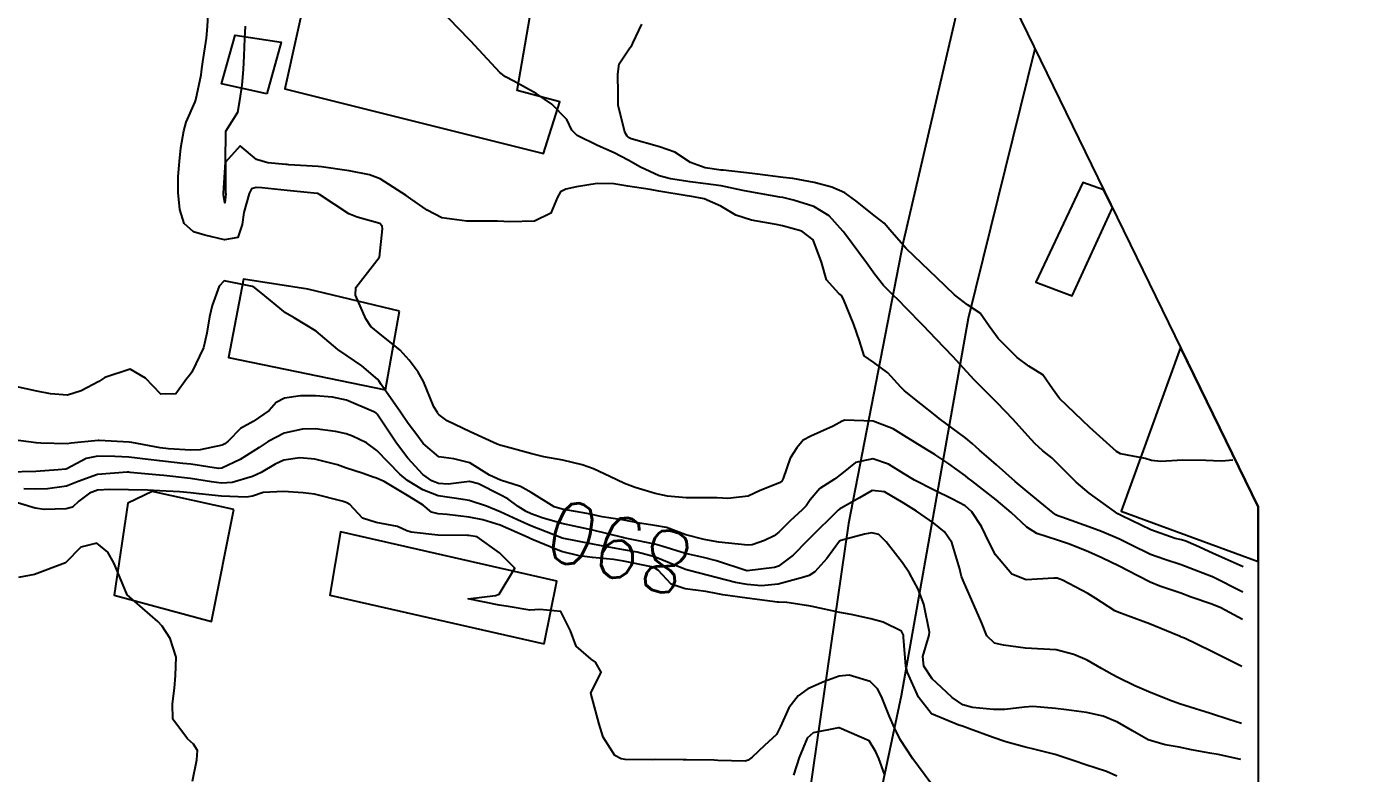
# Model space of a CAD drawing. Header units: metres. Extents: x 307586 to 320046, y 7427249 to 7434250.
# Drawn here: x 319725.9 to 319811.1, y 7427301.1 to 7427349.4 of the extents above; entities that cross this region are included whole.
import ezdxf
from ezdxf.enums import TextEntityAlignment as Align

# ---------------------------------------------------------------- set-up
doc = ezdxf.new("R2010")
doc.units = ezdxf.units.M
doc.header["$MEASUREMENT"] = 0
for name, color, linetype in [('Area', 45, 'Continuous'), ('Cotas', 45, 'Continuous'), ('Curvas de Nivel 1m', 11, 'Continuous'), ('Curvas de Nivel 5m', 15, 'Continuous'), ('Edificações', 30, 'Continuous'), ('Vias Secundárias', 230, 'Continuous')]:
    doc.layers.add(name, color=color, linetype=linetype)
doc.styles.add('Style-STANDARD', font='STANDARD.shx')

msp = doc.modelspace()

# ---------------------------------------------------------------- linework, layer by layer
at = {"layer": 'Area'}
msp.add_polyline3d([(319780.673, 7427412.989, 891.404), (319779.984, 7427401.507, 892.534), (319780.003, 7427398.292, 893.185), (319780.091, 7427383.394, 897.526), (319780.909, 7427375.513, 897.626), (319781.036, 7427368.485, 897.549), (319805.433, 7427318.37, 895.989), (319805.443, 7427268.976, 891.537), (319805.874, 7427267.728, 883.129), (319806.57, 7427266.06, 888.519), (319807.51, 7427263.781, 893.179), (319808.505, 7427260.181, 890.198), (319810.191, 7427254.386, 878.388), (319811.146, 7427249.95, 878.67)], dxfattribs=at)
at = {"layer": 'Curvas de Nivel 1m', "flags": 128}
for points, elevation in [([(319804.433, 7427311.11), (319803.032, 7427311.854), (319802.445, 7427312.098), (319801.12, 7427312.551), (319800.452, 7427312.798), (319799.098, 7427313.262), (319798.459, 7427313.508), (319797.672, 7427313.918), (319796.472, 7427314.551), (319795.341, 7427315.087), (319794.485, 7427315.462), (319793.264, 7427315.972), (319792.495, 7427316.217), (319791.143, 7427316.644), (319790.503, 7427317.063), (319789.494, 7427318.02), (319788.525, 7427318.83), (319786.954, 7427320.054), (319786.722, 7427320.235), (319786.546, 7427320.376), (319785.468, 7427321.156), (319784.56, 7427321.767), (319784.029, 7427322.085), (319782.572, 7427322.984), (319781.88, 7427323.414), (319780.581, 7427323.9), (319778.753, 7427323.976), (319778.581, 7427323.918), (319778.009, 7427323.59), (319776.571, 7427322.951), (319776.077, 7427322.676), (319775.653, 7427322.189), (319775.236, 7427321.514), (319774.773, 7427320.198), (319774.696, 7427320.043), (319774.539, 7427319.919), (319773.303, 7427319.434), (319772.521, 7427319.065), (319771.204, 7427318.924), (319770.52, 7427318.967), (319769.825, 7427318.952), (319768.52, 7427318.964), (319767.303, 7427319.07), (319766.522, 7427319.238), (319765.217, 7427319.622), (319764.529, 7427319.889), (319763.6, 7427320.329), (319762.54, 7427320.827), (319761.805, 7427321.09), (319760.548, 7427321.401), (319759.324, 7427321.61), (319758.554, 7427321.792), (319756.658, 7427322.322), (319756.562, 7427322.345), (319756.316, 7427322.422), (319754.571, 7427323.211), (319753.094, 7427323.939), (319752.581, 7427324.309), (319752.511, 7427324.39), (319752.456, 7427324.462), (319752.223, 7427324.831), (319751.567, 7427326.476), (319751.218, 7427327.08), (319750.627, 7427327.857), (319750.053, 7427328.496), (319748.644, 7427329.634), (319748.16, 7427330.03), (319747.832, 7427330.522), (319747.165, 7427332.043), (319747.2, 7427332.532), (319748.703, 7427334.472), (319748.721, 7427334.492), (319748.725, 7427334.51), (319748.917, 7427336.321), (319748.89, 7427336.508), (319748.735, 7427336.671), (319747.285, 7427337.079), (319746.741, 7427337.302), (319744.845, 7427338.559), (319744.753, 7427338.608), (319744.699, 7427338.615), (319742.755, 7427338.803), (319741.129, 7427338.977), (319740.757, 7427339.007), (319740.457, 7427338.912), (319740.299, 7427338.615), (319739.965, 7427337.393), (319739.865, 7427336.619), (319739.567, 7427335.775), (319738.718, 7427335.618), (319737.449, 7427335.923), (319736.725, 7427336.148), (319736.109, 7427336.666), (319735.825, 7427337.586), (319735.719, 7427338.67), (319735.732, 7427339.702), (319735.823, 7427340.669), (319735.903, 7427341.552), (319736.086, 7427342.667), (319736.248, 7427343.226), (319736.822, 7427344.528), (319736.865, 7427344.659), (319737.215, 7427346.287), (319737.263, 7427346.654), (319737.316, 7427347.112), (319737.555, 7427348.65), (319737.629, 7427349.397), (319737.683, 7427350.648)], 893), ([(319803.793, 7427321.39), (319803.085, 7427321.327), (319802.558, 7427321.344), (319802.058, 7427321.368), (319800.558, 7427321.39), (319799.155, 7427321.306), (319798.558, 7427321.373), (319798.147, 7427321.505), (319796.561, 7427321.792), (319796.301, 7427321.943), (319794.578, 7427323.492), (319794.075, 7427323.965), (319792.604, 7427325.372), (319792.157, 7427325.987), (319791.536, 7427326.91), (319790.628, 7427327.472), (319789.892, 7427328.017), (319788.651, 7427329.256), (319788.082, 7427330.039), (319787.5, 7427330.876), (319786.677, 7427331.43), (319785.832, 7427332.069), (319784.694, 7427333.176), (319783.726, 7427334.09), (319782.717, 7427335.058), (319781.785, 7427336.114), (319781.307, 7427336.69), (319780.743, 7427337.12), (319779.462, 7427338.143), (319778.761, 7427338.659), (319777.916, 7427339.012), (319776.77, 7427339.334), (319775.392, 7427339.576), (319774.775, 7427339.656), (319773.128, 7427339.866), (319772.778, 7427339.906), (319770.913, 7427340.115), (319770.781, 7427340.127), (319769.752, 7427340.26), (319768.786, 7427340.612), (319767.784, 7427341.277), (319766.796, 7427341.633), (319764.977, 7427342.142), (319764.802, 7427342.238), (319764.702, 7427342.321), (319764.559, 7427342.569), (319764.122, 7427344.327), (319764.118, 7427345.042), (319764.107, 7427346.327), (319764.188, 7427346.998), (319764.87, 7427348.018), (319765.011, 7427348.18), (319765.071, 7427348.318), (319765.647, 7427349.557)], 896), ([(319804.453, 7427312.86), (319802.498, 7427313.86), (319802.463, 7427313.874), (319802.435, 7427313.888), (319800.474, 7427314.629), (319799.403, 7427314.976), (319798.484, 7427315.301), (319797.225, 7427315.923), (319796.497, 7427316.29), (319795.332, 7427316.779), (319794.504, 7427317.09), (319792.769, 7427317.719), (319792.511, 7427317.803), (319792.385, 7427317.855), (319792.205, 7427317.985), (319790.533, 7427319.365), (319789.754, 7427320.018), (319788.554, 7427321.091), (319788.043, 7427321.523), (319787.444, 7427322.047), (319786.987, 7427322.474), (319786.57, 7427322.804), (319784.848, 7427324.077), (319784.586, 7427324.288), (319783.657, 7427325.029), (319782.609, 7427325.87), (319782.373, 7427326.104), (319781.539, 7427327.034), (319780.629, 7427327.698), (319780.017, 7427328.136), (319779.7, 7427329.087), (319779.35, 7427330.143), (319778.679, 7427331.781), (319778.551, 7427332.021), (319778.371, 7427332.155), (319777.569, 7427333.044), (319777.25, 7427334.172), (319776.725, 7427335.621), (319775.977, 7427336.188), (319774.736, 7427336.522), (319774.331, 7427336.61), (319772.74, 7427336.901), (319771.72, 7427337.213), (319770.748, 7427337.794), (319769.679, 7427338.261), (319768.755, 7427338.432), (319768.573, 7427338.455), (319766.76, 7427338.766), (319766.183, 7427338.882), (319764.761, 7427339.096), (319763.854, 7427339.237), (319762.762, 7427339.254), (319761.446, 7427339.046), (319760.758, 7427338.895), (319760.414, 7427338.715), (319760.222, 7427338.375), (319759.78, 7427337.342), (319758.737, 7427336.833), (319757.103, 7427336.781), (319756.737, 7427336.805), (319756.336, 7427336.825), (319754.737, 7427336.818), (319754.362, 7427336.819), (319752.739, 7427337.043), (319751.803, 7427337.534), (319750.751, 7427338.274), (319750.451, 7427338.493), (319748.763, 7427339.556), (319748.07, 7427339.824), (319746.768, 7427340.072), (319744.989, 7427340.339), (319744.771, 7427340.36), (319742.878, 7427340.473), (319742.772, 7427340.48), (319742.679, 7427340.489), (319741.509, 7427340.599), (319740.776, 7427340.815), (319739.719, 7427341.691), (319738.773, 7427340.63), (319738.791, 7427338.63), (319738.793, 7427338.589), (319738.747, 7427338.008), (319738.656, 7427338.536), (319738.657, 7427338.631), (319738.773, 7427340.63), (319738.803, 7427342.63), (319739.569, 7427343.869), (319739.713, 7427344.621), (319739.849, 7427345.609), (319739.949, 7427346.619), (319739.976, 7427347.505), (319740.02, 7427348.619), (319740.083, 7427349.416)], 894), ([(319804.393, 7427308.07), (319803.956, 7427308.288), (319802.411, 7427309.063), (319800.681, 7427309.886), (319800.496, 7427309.961), (319800.424, 7427309.992), (319800.249, 7427310.068), (319798.432, 7427310.817), (319797.015, 7427311.346), (319796.439, 7427311.543), (319796.176, 7427311.67), (319795.754, 7427311.94), (319794.961, 7427312.465), (319794.451, 7427312.784), (319792.802, 7427313.634), (319792.461, 7427313.768), (319792.245, 7427313.767), (319790.459, 7427313.653), (319789.543, 7427314.019), (319788.482, 7427315.284), (319788.104, 7427316.034), (319787.574, 7427317.11), (319786.957, 7427318.053), (319786.519, 7427318.435), (319785.713, 7427318.88), (319784.533, 7427319.447), (319783.257, 7427320.093), (319782.547, 7427320.522), (319781.577, 7427321.138), (319780.556, 7427321.47), (319779.45, 7427321.245), (319778.546, 7427320.508), (319778.083, 7427320.157), (319777.152, 7427319.553), (319776.523, 7427318.833), (319776.258, 7427318.442), (319776.009, 7427318.185), (319775.226, 7427317.472), (319774.498, 7427316.734), (319774.199, 7427316.5), (319773.569, 7427316.209), (319772.772, 7427315.933), (319772.488, 7427315.905), (319770.635, 7427316.104), (319770.491, 7427316.125), (319769.675, 7427316.258), (319768.496, 7427316.579), (319767.246, 7427317.035), (319766.502, 7427317.173), (319765.496, 7427317.317), (319764.505, 7427317.505), (319763.103, 7427317.738), (319762.508, 7427317.864), (319762.106, 7427317.943), (319760.511, 7427318.223), (319760.002, 7427318.375), (319758.522, 7427319.306), (319757.82, 7427319.694), (319756.53, 7427320.105), (319755.832, 7427320.427), (319754.544, 7427321.21), (319753.514, 7427321.485), (319752.55, 7427321.599), (319751.547, 7427322.475), (319751.123, 7427323.037), (319750.576, 7427323.768), (319750.069, 7427324.495), (319748.833, 7427326.284), (319748.68, 7427326.509), (319748.614, 7427326.598), (319747.581, 7427327.484), (319746.629, 7427328.128), (319746.038, 7427328.546), (319744.644, 7427329.716), (319743.216, 7427330.574), (319742.658, 7427330.91), (319741.077, 7427332.204), (319740.682, 7427332.527), (319740.53, 7427332.612), (319738.686, 7427332.963), (319738.373, 7427332.635), (319737.921, 7427331.384), (319737.758, 7427330.643), (319737.587, 7427329.591), (319737.361, 7427328.649), (319736.617, 7427327.072), (319736.438, 7427326.839), (319736.291, 7427326.663), (319735.584, 7427325.684), (319734.597, 7427325.649), (319733.611, 7427326.69), (319732.619, 7427327.273), (319730.99, 7427326.724), (319730.6, 7427326.479), (319729.47, 7427325.865), (319728.591, 7427325.585), (319727.49, 7427325.665), (319726.594, 7427325.853), (319725.233, 7427326.157)], 892), ([(319804.353, 7427304.39), (319803.551, 7427304.652), (319802.36, 7427305.023), (319800.711, 7427305.541), (319800.369, 7427305.655), (319799.714, 7427305.897), (319798.378, 7427306.425), (319797.485, 7427306.816), (319796.387, 7427307.354), (319796.006, 7427307.553), (319795.336, 7427307.946), (319794.401, 7427308.469), (319793.538, 7427308.836), (319792.41, 7427309.138), (319791.202, 7427309.207), (319790.411, 7427309.239), (319789.001, 7427309.437), (319788.416, 7427309.564), (319787.916, 7427310.035), (319787.596, 7427310.873), (319787.095, 7427312.043), (319786.457, 7427313.458), (319786.291, 7427313.882), (319786.239, 7427314.053), (319786.172, 7427314.35), (319785.656, 7427316.063), (319785.195, 7427316.768), (319784.505, 7427317.326), (319783.376, 7427318.091), (319782.521, 7427318.637), (319781.31, 7427319.34), (319780.533, 7427319.437), (319779.71, 7427318.953), (319778.515, 7427318.293), (319778.429, 7427318.237), (319778.337, 7427318.153), (319776.495, 7427316.346), (319776.413, 7427316.262), (319776.334, 7427316.182), (319775.422, 7427315.248), (319774.468, 7427314.55), (319774.211, 7427314.459), (319772.463, 7427314.239), (319772.439, 7427314.245), (319770.473, 7427314.892), (319769.64, 7427315.094), (319768.479, 7427315.368), (319766.944, 7427315.835), (319766.488, 7427315.964), (319764.791, 7427316.317), (319764.493, 7427316.377), (319764.422, 7427316.393), (319762.498, 7427316.867), (319761.281, 7427317.139), (319760.502, 7427317.311), (319759.217, 7427317.672), (319758.508, 7427317.928), (319758.187, 7427318.072), (319757.673, 7427318.403), (319757.003, 7427318.898), (319756.52, 7427319.145), (319755.102, 7427319.859), (319754.529, 7427320.011), (319753.145, 7427319.835), (319752.527, 7427319.878), (319752.11, 7427320.048), (319751.529, 7427320.475), (319750.548, 7427321.526), (319749.82, 7427322.497), (319748.581, 7427324.359), (319748.506, 7427324.435), (319748.348, 7427324.514), (319746.594, 7427325.261), (319745.695, 7427325.45), (319744.598, 7427325.549), (319743.614, 7427325.553), (319742.595, 7427325.395), (319742.057, 7427325.122), (319741.595, 7427324.595), (319740.576, 7427323.886), (319739.756, 7427323.434), (319738.96, 7427322.626), (319738.744, 7427322.444), (319738.559, 7427322.362), (319737.153, 7427322.052), (319736.554, 7427322.044), (319735.105, 7427322.124), (319734.555, 7427322.185), (319732.736, 7427322.522), (319732.561, 7427322.543), (319730.633, 7427322.657), (319730.562, 7427322.658), (319728.829, 7427322.478), (319728.558, 7427322.451), (319726.852, 7427322.483), (319726.559, 7427322.504), (319724.586, 7427322.777)], 891), ([(319796.314, 7427300.991), (319795.656, 7427301.279), (319794.32, 7427301.716), (319793.565, 7427301.968), (319792.327, 7427302.392), (319791.034, 7427302.704), (319790.332, 7427302.872), (319789.151, 7427303.206), (319788.337, 7427303.469), (319786.801, 7427304.045), (319786.345, 7427304.208), (319786.123, 7427304.277), (319784.357, 7427305.007), (319783.521, 7427306.089), (319782.8, 7427307.685), (319782.695, 7427308.097), (319782.55, 7427309.969), (319782.543, 7427310.099), (319782.425, 7427310.345), (319781.241, 7427310.927), (319780.433, 7427311.152), (319779.163, 7427311.415), (319778.437, 7427311.559), (319776.66, 7427311.949), (319776.441, 7427311.988), (319776.278, 7427312.01), (319775.009, 7427312.192), (319774.47, 7427312.226), (319774.443, 7427312.223), (319774.422, 7427312.222), (319772.445, 7427312.478), (319770.887, 7427312.683), (319770.448, 7427312.774), (319769.791, 7427312.915), (319768.451, 7427313.073), (319767.552, 7427313.381), (319766.701, 7427314.296), (319766.465, 7427314.446), (319766.269, 7427314.499), (319764.471, 7427314.869), (319763.829, 7427314.97), (319762.474, 7427315.111), (319761.607, 7427315.222), (319760.48, 7427315.491), (319758.633, 7427316.246), (319758.492, 7427316.318), (319758.324, 7427316.393), (319757.044, 7427316.958), (319756.501, 7427317.19), (319755.395, 7427317.54), (319754.506, 7427317.705), (319753.089, 7427317.872), (319752.507, 7427317.915), (319752.08, 7427318.038), (319751.539, 7427318.475), (319750.91, 7427318.877), (319750.519, 7427319.104), (319749.016, 7427320.017), (319748.53, 7427320.23), (319748.313, 7427320.295), (319747.662, 7427320.523), (319746.538, 7427320.902), (319746.005, 7427321.082), (319744.546, 7427321.463), (319743.577, 7427321.54), (319742.545, 7427321.389), (319741.99, 7427321.14), (319741.085, 7427320.602), (319740.53, 7427320.341), (319739.21, 7427319.939), (319738.526, 7427319.907), (319737.874, 7427319.988), (319736.528, 7427320.196), (319734.805, 7427320.402), (319734.53, 7427320.425), (319732.626, 7427320.605), (319732.532, 7427320.61), (319732.443, 7427320.612), (319730.53, 7427320.47), (319729.262, 7427320.007), (319728.523, 7427319.715), (319727.302, 7427319.549), (319726.52, 7427319.513), (319725.762, 7427319.547)], 889), ([(319784.307, 7427300.522), (319783.155, 7427302.092), (319782.335, 7427303.344), (319782.084, 7427303.847), (319781.967, 7427304.106), (319781.639, 7427304.826), (319781.118, 7427306.119), (319780.874, 7427306.618), (319780.383, 7427307.098), (319779.029, 7427307.501), (319778.386, 7427307.448), (319777.446, 7427307.095), (319776.377, 7427306.622), (319775.743, 7427306.179), (319775.143, 7427305.406), (319774.614, 7427304.196), (319774.338, 7427303.668), (319773.571, 7427302.967), (319772.781, 7427302.215), (319772.525, 7427302.013), (319772.319, 7427301.961), (319770.566, 7427302), (319770.319, 7427302.008), (319768.548, 7427302.039), (319768.319, 7427302.041), (319766.557, 7427302.05), (319766.319, 7427302.043), (319764.581, 7427302.054), (319764.32, 7427302.097), (319763.911, 7427302.324), (319763.168, 7427303.498), (319762.902, 7427304.334), (319762.373, 7427306.34), (319763.028, 7427307.692), (319762.659, 7427308.337), (319762.395, 7427308.542), (319761.416, 7427309.368), (319761.053, 7427310.36), (319760.432, 7427311.619), (319759.081, 7427311.736), (319758.433, 7427311.705), (319756.889, 7427311.961), (319756.437, 7427312.026), (319754.443, 7427312.44), (319756.212, 7427312.656), (319756.446, 7427312.742), (319757.463, 7427314.405), (319756.478, 7427315.403), (319755.016, 7427316.435), (319754.494, 7427316.526), (319754.407, 7427316.528), (319752.494, 7427316.551), (319750.76, 7427316.75), (319750.496, 7427316.837), (319749.881, 7427317.114), (319748.501, 7427317.357), (319747.631, 7427317.65), (319746.803, 7427318.536), (319746.613, 7427318.638), (319746.514, 7427318.677), (319746.31, 7427318.747), (319744.519, 7427319.197), (319743.798, 7427319.29), (319742.521, 7427319.374), (319741.213, 7427319.293), (319740.517, 7427319.061), (319740.137, 7427318.993), (319738.517, 7427319.058), (319737.077, 7427319.21), (319736.519, 7427319.288), (319735.833, 7427319.354), (319734.52, 7427319.419), (319733.753, 7427319.456), (319732.521, 7427319.485), (319731.31, 7427319.507), (319730.52, 7427319.446), (319730.003, 7427319.25), (319729.309, 7427318.742), (319728.896, 7427318.357), (319728.505, 7427318.237), (319727.067, 7427318.209), (319726.505, 7427318.282), (319724.864, 7427318.796)], 888), ([(319736.656, 7427300.655), (319736.928, 7427302.036), (319736.965, 7427302.65), (319736.715, 7427303.043), (319736.33, 7427303.391), (319735.38, 7427304.67), (319735.367, 7427305.656), (319735.481, 7427306.669), (319735.558, 7427307.485), (319735.607, 7427308.668), (319735.203, 7427309.874), (319734.7, 7427310.677), (319734.417, 7427310.977), (319732.443, 7427312.7), (319731.843, 7427314.095), (319731.598, 7427314.713), (319731.191, 7427315.44), (319730.476, 7427316.023), (319729.437, 7427315.777), (319728.463, 7427314.75), (319726.455, 7427314.006), (319725.428, 7427313.816)], 887), ([(319781.313, 7427301.115), (319780.946, 7427302.121), (319780.762, 7427302.558), (319780.334, 7427303.275), (319778.397, 7427304.095), (319778.342, 7427304.094), (319776.718, 7427303.787), (319776.336, 7427303.437), (319775.806, 7427302.178), (319775.446, 7427301.043)], 887)]:
    msp.add_lwpolyline(points, dxfattribs=dict(at, elevation=elevation))
at = {"layer": 'Curvas de Nivel 5m', "flags": 128}
for points, elevation in [([(319804.473, 7427314.51), (319803.303, 7427315.029), (319802.486, 7427315.392), (319801.406, 7427315.876), (319800.775, 7427316.165), (319800.496, 7427316.235), (319800.071, 7427316.321), (319798.503, 7427316.892), (319796.639, 7427317.801), (319796.512, 7427317.867), (319796.468, 7427317.886), (319796.371, 7427317.932), (319794.532, 7427319.265), (319793.693, 7427319.969), (319792.554, 7427321.12), (319792.114, 7427321.542), (319791.543, 7427321.995), (319791.025, 7427322.46), (319790.573, 7427322.969), (319789.622, 7427324.02), (319788.599, 7427325.091), (319787.65, 7427326.044), (319787.127, 7427326.562), (319786.623, 7427327.106), (319785.746, 7427328.069), (319784.65, 7427329.216), (319783.804, 7427330.089), (319782.674, 7427331.245), (319782.256, 7427331.683), (319781.819, 7427332.113), (319781.247, 7427332.68), (319780.695, 7427333.373), (319780.159, 7427334.135), (319778.731, 7427336.046), (319778.658, 7427336.151), (319777.755, 7427337.177), (319776.749, 7427337.776), (319775.442, 7427338.193), (319774.755, 7427338.352), (319774.572, 7427338.386), (319772.76, 7427338.705), (319772.175, 7427338.816), (319770.766, 7427339.098), (319769.784, 7427339.244), (319768.77, 7427339.377), (319767.497, 7427339.564), (319766.775, 7427339.747), (319765.566, 7427340.312), (319764.78, 7427340.772), (319763.869, 7427341.247), (319762.793, 7427341.704), (319761.474, 7427342.36), (319761.141, 7427342.699), (319760.813, 7427343.391), (319759.851, 7427344.38), (319758.833, 7427345.066), (319757.386, 7427345.871), (319756.849, 7427346.146), (319756.482, 7427346.424), (319754.87, 7427348.176), (319754.624, 7427348.442), (319753.758, 7427349.327), (319752.891, 7427350.241)], 895), ([(319804.323, 7427302.06), (319802.846, 7427302.372), (319802.329, 7427302.461), (319801.136, 7427302.683), (319800.333, 7427302.851), (319799.437, 7427303.002), (319798.337, 7427303.337), (319797.316, 7427303.92), (319796.351, 7427304.48), (319795.432, 7427304.868), (319794.36, 7427305.098), (319793.067, 7427305.268), (319792.364, 7427305.36), (319790.893, 7427305.474), (319790.364, 7427305.441), (319789.095, 7427305.29), (319788.362, 7427305.295), (319786.994, 7427305.413), (319786.366, 7427305.591), (319785.679, 7427306.06), (319785.008, 7427306.699), (319784.385, 7427307.264), (319783.848, 7427308.085), (319783.783, 7427308.705), (319784.207, 7427310.082), (319784.231, 7427310.276), (319783.865, 7427312.086), (319783.485, 7427313.057), (319782.924, 7427314.095), (319782.473, 7427314.761), (319781.422, 7427316.116), (319780.955, 7427316.581), (319780.499, 7427316.701), (319780.022, 7427316.61), (319778.494, 7427316.213), (319778.408, 7427316.151), (319777.601, 7427315.038), (319776.821, 7427314.175), (319776.461, 7427313.947), (319776.102, 7427313.826), (319774.455, 7427313.388), (319773.385, 7427313.279), (319772.454, 7427313.355), (319771.707, 7427313.483), (319770.458, 7427313.806), (319768.718, 7427314.267), (319768.464, 7427314.335), (319768.369, 7427314.367), (319766.476, 7427315.139), (319765.347, 7427315.445), (319764.482, 7427315.609), (319762.938, 7427315.884), (319762.487, 7427315.961), (319760.504, 7427316.358), (319760.469, 7427316.37), (319758.5, 7427317.141), (319757.628, 7427317.527), (319756.509, 7427318.056), (319755.627, 7427318.429), (319754.516, 7427318.796), (319754.112, 7427318.849), (319752.519, 7427319.086), (319751.528, 7427319.48), (319750.529, 7427320.085), (319750.026, 7427320.495), (319748.556, 7427322.021), (319747.875, 7427322.52), (319746.974, 7427322.941), (319746.568, 7427323.088), (319745.874, 7427323.243), (319744.571, 7427323.416), (319743.743, 7427323.397), (319742.568, 7427323.128), (319741.527, 7427322.596), (319740.952, 7427322.209), (319740.553, 7427321.944), (319739.72, 7427321.444), (319738.536, 7427320.865), (319738.324, 7427320.846), (319736.54, 7427321.125), (319736.022, 7427321.184), (319734.543, 7427321.339), (319733.795, 7427321.437), (319732.546, 7427321.576), (319731.629, 7427321.632), (319730.547, 7427321.65), (319729.779, 7427321.503), (319728.534, 7427320.84), (319728.474, 7427320.811), (319727.985, 7427320.758), (319726.532, 7427320.652), (319724.719, 7427320.61)], 890)]:
    msp.add_lwpolyline(points, dxfattribs=dict(at, elevation=elevation))
at = {"layer": 'Edificações'}
for points in [[(319758.94, 7427353.014), (319744.997, 7427356.175), (319742.612, 7427345.363), (319759.307, 7427341.194), (319760.362, 7427344.538), (319757.61, 7427345.271), (319758.94, 7427353.014)], [(319741.459, 7427345.045), (319738.523, 7427345.687), (319739.395, 7427348.848), (319742.376, 7427348.39), (319741.459, 7427345.045)], [(319750.011, 7427331.003), (319744.095, 7427332.433), (319739.939, 7427333.09), (319739.939, 7427333.09), (319738.986, 7427328.012), (319749.107, 7427325.927), (319750.011, 7427331.003)], [(319739.311, 7427318.2), (319734.055, 7427319.367), (319732.483, 7427318.604), (319731.585, 7427312.682), (319737.873, 7427310.977), (319739.311, 7427318.2)], [(319759.357, 7427309.534), (319760.165, 7427313.572), (319746.197, 7427316.757), (319745.523, 7427312.675), (319759.357, 7427309.534)]]:
    msp.add_lwpolyline(points, dxfattribs=at)
for points, elevation in [([(319795.461, 7427338.854), (319794.113, 7427339.316), (319791.078, 7427332.897), (319793.429, 7427331.995), (319796.029, 7427337.689)], 896.626), ([(319800.423, 7427328.662), (319796.585, 7427318.101), (319805.434, 7427314.848), (319805.433, 7427318.37)], 896.309)]:
    msp.add_lwpolyline(points, close=True, dxfattribs=dict(at, elevation=elevation))
at = {"layer": 'Vias Secundárias'}
for points, elevation in [([(319787.236, 7427355.749), (319782.516, 7427335.474), (319778.999, 7427317.301), (319775.782, 7427295.146), (319770.957, 7427273.995), (319765.357, 7427252.909), (319764.639, 7427249.95)], 897.152), ([(319787.236, 7427355.749), (319782.516, 7427335.474), (319778.999, 7427317.301), (319775.782, 7427295.146), (319770.957, 7427273.995), (319765.357, 7427252.909), (319764.639, 7427249.95)], 897.152), ([(319791.026, 7427347.964), (319786.727, 7427330.542), (319782.393, 7427306.163), (319776.422, 7427277.937), (319770.355, 7427253.767), (319769.42, 7427249.95)], 896.91), ([(319791.026, 7427347.964), (319786.727, 7427330.542), (319782.393, 7427306.163), (319776.422, 7427277.937), (319770.355, 7427253.767), (319769.42, 7427249.95)], 896.91)]:
    msp.add_lwpolyline(points, dxfattribs=dict(at, elevation=elevation))

# ---------------------------------------------------------------- texts
at = {"layer": 'Cotas', "style": 'Style-STANDARD'}
msp.add_text('890', height=4, rotation=163.3307, dxfattribs=at).set_placement((319764.186, 7427315.749, 890), align=Align.MIDDLE_CENTER)

doc.saveas('drawing.dxf')
